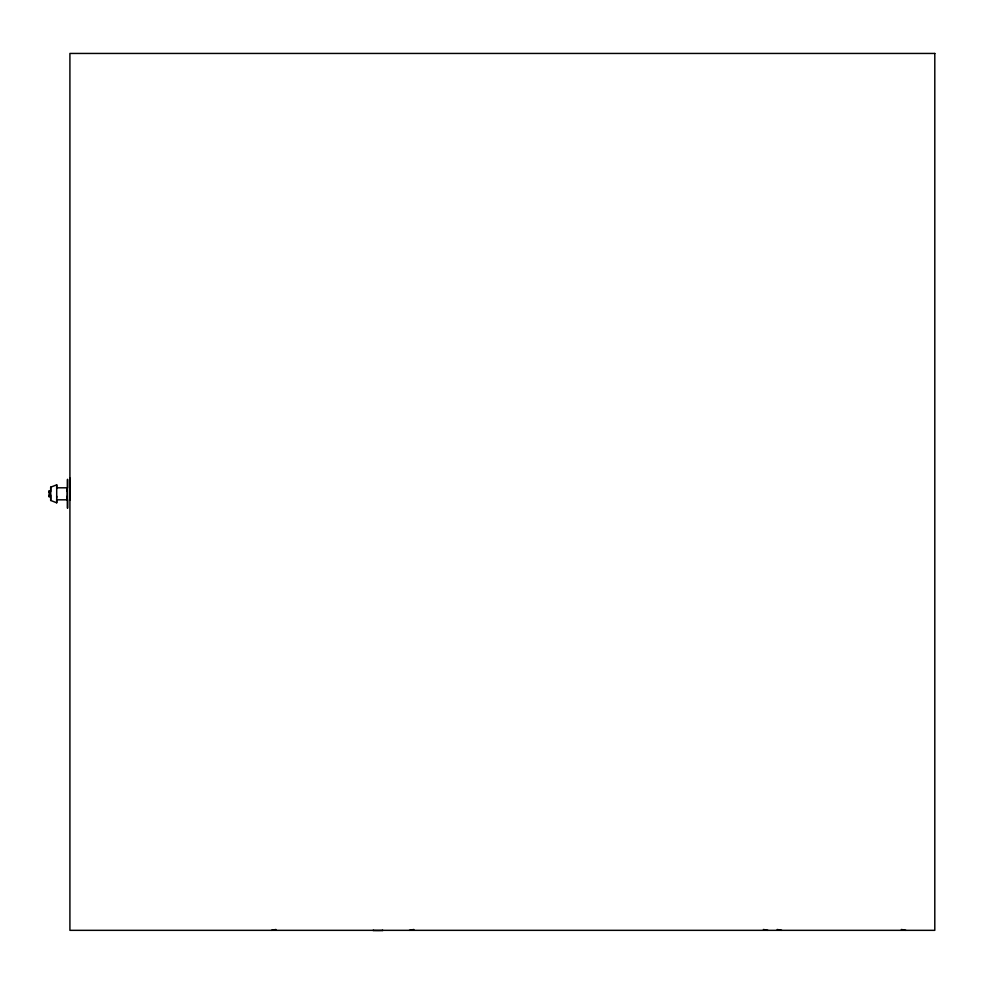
<?xml version="1.0" encoding="UTF-8"?>
<svg xmlns="http://www.w3.org/2000/svg" width="984" height="984" viewBox="0 0 984 984"><rect width="100%" height="100%" fill="white"/><g stroke="black" fill="none" stroke-linecap="round" stroke-linejoin="round"><path stroke-width="1.48" d="M56.703 499.097L56.703 502.799L50.701 500.45L50.701 487.178L56.703 484.841L56.703 488.618M56.703 497.474L56.703 484.841M56.703 499.823L67.219 499.823L67.219 487.806L56.703 487.806M69.913 500.241L69.913 478.027M271.412 930.335L275.926 929.474M409.332 930.335L413.858 929.474M373.354 930.36C370.242 930.655 385.839 930.667 382.481 930.36M777.212 929.486L781.739 930.335M901.356 929.474L905.87 930.335M763.424 929.474L767.951 930.335M67.527 487.978L67.527 479.454L67.527 508.174L67.527 499.651M67.219 487.806L67.219 491.373M67.219 496.256L67.219 499.823M56.703 496.256L56.703 502.799M50.701 487.178L50.701 491.582M50.701 495.038L50.701 500.45M49.2 492.59L49.2 490.832L49.2 496.809L49.2 495.038M934.8 53.444L69.913 53.444L69.913 930.335L934.8 930.335L934.8 53.444"/></g></svg>
